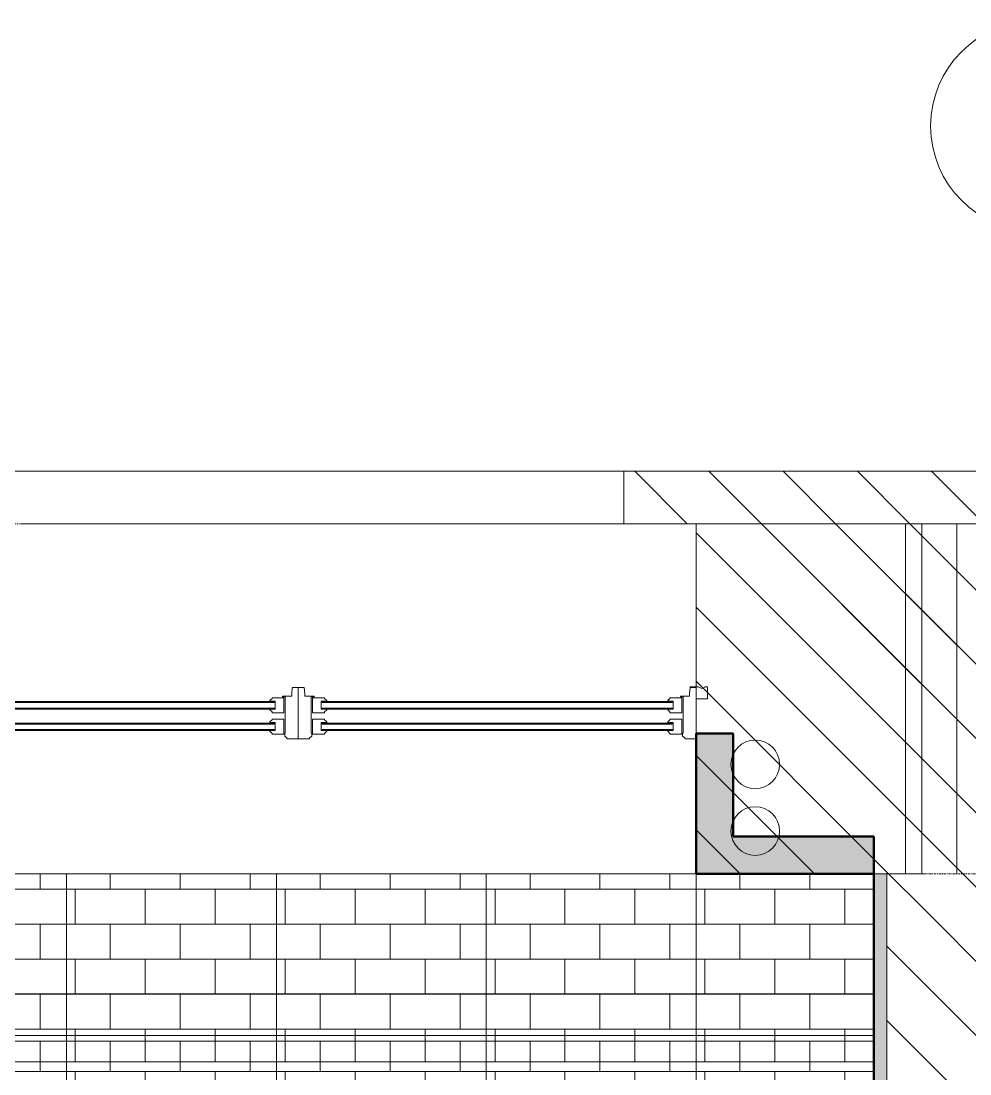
# Model space of a CAD drawing. Header units: inches. Extents: x -956 to 966, y -1111 to 895.
# Drawn here: x 707.1 to 815.6, y 774.5 to 894.9 of the extents above; entities that cross this region are included whole.
import ezdxf

# ---------------------------------------------------------------- set-up
doc = ezdxf.new("R2010")
doc.units = ezdxf.units.IN
doc.header["$MEASUREMENT"] = 0
doc.linetypes.add('Grid Line 1_4_', pattern=[0.4375, 0.25, -0.0625, 0.0625, -0.0625])
doc.linetypes.add('Overhead', pattern=[0.15625, 0.09375, -0.0625])
for name, color, linetype, lineweight in [('A-CLNG', 13, 'Continuous', 13), ('A-CLNG-PATT', 13, 'Continuous', 13), ('A-DETL-GENF', 92, 'Continuous', 13), ('A-GENM', 13, 'Continuous', 13), ('A-GLAZ', 151, 'Continuous', 13), ('A-WALL', 113, 'Continuous', 13), ('A-WALL-PATT', 111, 'Continuous', 13), ('I-WALL', 2, 'Continuous', 13), ('S-COLS', 52, 'Continuous', 13), ('S-COLS-SYMB', 171, 'Continuous', 20), ('S-GRID', 1, 'Continuous', 9), ('S-GRID-IDEN', 1, 'Continuous', 9)]:
    doc.layers.add(name, color=color, linetype=linetype, lineweight=lineweight)
pattern_1 = [(135, (0, 0), (-4.24264, -4.24264), [])]

# ---------------------------------------------------------------- blocks, each defined once
blk = doc.blocks.new('FP_1_88-7TH FLOOR TELECOM OVERHEAD ROUTING PLAN')
at = {"layer": 'A-CLNG-PATT', "color": 50}
for p, q in [((713.34, 778.24), (713.34, 778.73)), ((721.34, 778.24), (721.34, 778.73)), ((729.34, 778.24), (729.34, 778.73)), ((737.34, 778.24), (737.34, 778.73)), ((745.34, 778.24), (745.34, 778.73)), ((753.34, 778.24), (753.34, 778.73)), ((761.34, 778.24), (761.34, 778.73)), ((769.34, 778.24), (769.34, 778.73)), ((777.34, 778.24), (777.34, 778.73)), ((785.34, 778.24), (785.34, 778.73)), ((793.34, 778.24), (793.34, 778.73)), ((801.34, 778.24), (801.34, 778.73)), ((804.65, 778.24), (618.05, 778.24)), ((709.34, 775.88), (709.34, 778.24)), ((717.34, 775.88), (717.34, 778.24)), ((725.34, 775.88), (725.34, 778.24)), ((733.34, 775.88), (733.34, 778.24)), ((741.34, 775.88), (741.34, 778.24)), ((749.34, 775.88), (749.34, 778.24)), ((757.34, 775.88), (757.34, 778.24)), ((765.34, 775.88), (765.34, 778.24)), ((773.34, 775.88), (773.34, 778.24)), ((781.34, 775.88), (781.34, 778.24)), ((789.34, 775.88), (789.34, 778.24)), ((797.34, 775.88), (797.34, 778.24)), ((709.34, 774.76), (709.34, 775.88)), ((717.34, 774.76), (717.34, 775.88)), ((725.34, 774.76), (725.34, 775.88)), ((733.34, 774.76), (733.34, 775.88)), ((741.34, 774.76), (741.34, 775.88)), ((749.34, 774.76), (749.34, 775.88)), ((757.34, 774.76), (757.34, 775.88)), ((765.34, 774.76), (765.34, 775.88)), ((773.34, 774.76), (773.34, 775.88)), ((781.34, 774.76), (781.34, 775.88)), ((789.34, 774.76), (789.34, 775.88)), ((797.34, 774.76), (797.34, 775.88)), ((804.65, 774.76), (618.05, 774.76)), ((713.34, 771.16), (713.34, 774.76)), ((721.34, 771.16), (721.34, 774.76)), ((729.34, 771.16), (729.34, 774.76)), ((737.34, 771.16), (737.34, 774.76)), ((745.34, 771.16), (745.34, 774.76)), ((753.34, 771.16), (753.34, 774.76)), ((761.34, 771.16), (761.34, 774.76)), ((769.34, 771.16), (769.34, 774.76)), ((777.34, 771.16), (777.34, 774.76)), ((785.34, 771.16), (785.34, 774.76)), ((793.34, 771.16), (793.34, 774.76)), ((801.34, 771.16), (801.34, 774.76))]:
    blk.add_line(p, q, dxfattribs=at)
blk = doc.blocks.new('7th Floor Vault6 - 7th Floor Vault-3168857-7TH FLOOR TELECOM OVERHEAD ROUTING PLAN')
at = {"layer": 'A-CLNG-PATT'}
h = blk.add_hatch(dxfattribs=at)
h.set_pattern_fill('FP1_29', color=253, style=0, pattern_type=2)
h.set_pattern_definition([(0, (1137.336, 307.61), (0, -4), []), (270, (1137.336, 307.61), (-4, -4), [4, -4])])
h.paths.add_polyline_path([(626.36, 775.88), (804.65, 775.88), (804.65, 797.38), (618.05, 797.38), (618.05, 775.88)], flags=0)
at = {"layer": 'A-CLNG', "color": 10, "lineweight": 9}
for p, q in [((784.34, 797.38), (618.05, 797.38)), ((784.34, 797.38), (618.05, 797.38)), ((804.56, 797.38), (784.34, 797.38)), ((804.56, 797.38), (784.34, 797.38)), ((804.65, 778.88), (618.05, 778.88)), ((804.65, 775.88), (618.05, 775.88)), ((804.65, 775.88), (618.05, 775.88))]:
    blk.add_line(p, q, dxfattribs=at)
blk.add_blockref('FP_1_88-7TH FLOOR TELECOM OVERHEAD ROUTING PLAN', (0, 0), dxfattribs=at)
blk = doc.blocks.new('Window_Double-Hung-3-Wide-Sterling_Kolbe - 11Ft 4 1_2In W x 6Ft 8 7_16In  H _UDH4036-3_-4393386-7TH FLOOR TELECOM OVERHEAD ROUTING PLAN')
at = {"layer": 'A-DETL-GENF', "lineweight": 9}
h = blk.add_hatch(color=256, dxfattribs=at)
h.paths.add_polyline_path([(12.24, -4.59), (12.24, -4.71), (52.24, -4.71), (52.24, -4.59), (30.05, -4.59)], flags=0)
h.paths.add_polyline_path([(12.24, -5.34), (12.24, -5.46), (52.24, -5.46), (52.24, -5.34), (30.05, -5.34)], flags=0)
h.paths.add_polyline_path([(12.24, -7.04), (12.24, -7.16), (52.24, -7.16), (52.24, -7.04), (30.05, -7.04)], flags=0)
h.paths.add_polyline_path([(12.24, -7.79), (12.24, -7.91), (52.24, -7.91), (52.24, -7.79), (30.05, -7.79)], flags=0)
at = {"layer": 'A-GLAZ', "lineweight": 9}
h = blk.add_hatch(color=256, dxfattribs=at)
h.paths.add_polyline_path([(-33.26, -4.59), (-33.26, -4.71), (6.74, -4.71), (6.74, -4.59), (-29.35, -4.59)], flags=0)
h.paths.add_polyline_path([(-33.26, -5.34), (-33.26, -5.46), (6.74, -5.46), (6.74, -5.34), (-29.35, -5.34)], flags=0)
h.paths.add_polyline_path([(-29.35, -7.04), (-33.26, -7.04), (-33.26, -7.16), (6.74, -7.16), (6.74, -7.04), (0.35, -7.04)], flags=0)
h.paths.add_polyline_path([(-29.35, -7.79), (-33.26, -7.79), (-33.26, -7.91), (6.74, -7.91), (6.74, -7.79), (0.35, -7.79)], flags=0)
at = {"layer": 'A-DETL-GENF', "color": 9, "lineweight": 9}
for p, q in [((-36.01, -3.66), (-34.71, -3.66)), ((-36.01, -9.53), (-36.01, -3.66)), ((-34.71, -3.66), (-34.71, -3.78)), ((-34.71, -3.78), (-34.46, -3.94)), ((-34.53, -4.3), (-34.53, -8.46)), ((-34.46, -4.3), (-34.53, -4.3)), ((-34.46, -3.94), (-34.46, -4.3)), ((-34.37, -4.18), (-33.01, -4.18)), ((-34.37, -5.9), (-34.37, -4.18)), ((-32.76, -4.59), (-33.38, -4.59)), ((-33.38, -4.59), (-33.38, -5.52)), ((6.74, -4.59), (-33.26, -4.59)), ((-33.26, -4.59), (-33.26, -4.71)), ((-33.26, -4.59), (6.74, -4.59)), ((-33.26, -4.71), (-33.26, -4.59)), ((-33.26, -4.71), (6.74, -4.71)), ((6.74, -4.71), (-33.26, -4.71)), ((-33.01, -4.18), (-33.01, -4.27)), ((-33.01, -4.27), (-32.76, -4.52)), ((-32.76, -4.52), (-32.76, -4.59)), ((6.49, -4.27), (6.24, -4.52)), ((6.24, -4.52), (6.24, -4.59)), ((6.24, -4.59), (6.87, -4.59)), ((6.49, -4.18), (6.49, -4.27)), ((7.85, -4.18), (6.49, -4.18)), ((6.74, -4.71), (6.74, -4.59)), ((6.74, -4.59), (6.74, -4.71)), ((6.87, -4.59), (6.87, -5.52)), ((7.85, -5.9), (7.85, -4.18)), ((8.19, -3.78), (7.94, -3.94)), ((7.94, -3.94), (7.94, -4.3)), ((7.94, -4.3), (8.01, -4.3)), ((8.01, -4.3), (8.01, -8.46)), ((8.19, -3.66), (8.19, -3.78)), ((9.49, -3.66), (8.19, -3.66)), ((9.49, -3.66), (10.79, -3.66)), ((9.49, -9.53), (9.49, -3.66)), ((9.49, -9.53), (9.49, -3.66)), ((10.79, -3.66), (10.79, -3.78)), ((10.79, -3.78), (11.04, -3.94)), ((10.97, -4.3), (10.97, -8.46)), ((11.04, -4.3), (10.97, -4.3)), ((11.04, -3.94), (11.04, -4.3)), ((11.13, -4.18), (12.49, -4.18)), ((11.13, -5.9), (11.13, -4.18)), ((12.74, -4.59), (12.12, -4.59)), ((12.12, -4.59), (12.12, -5.52)), ((52.24, -4.59), (12.24, -4.59)), ((12.24, -4.59), (12.24, -4.71)), ((52.24, -4.59), (12.24, -4.59)), ((12.24, -4.59), (12.24, -4.71)), ((12.24, -4.71), (52.24, -4.71)), ((12.24, -4.71), (52.24, -4.71)), ((12.49, -4.18), (12.49, -4.27)), ((12.49, -4.27), (12.74, -4.52)), ((12.74, -4.52), (12.74, -4.59)), ((-33.01, -5.9), (-34.37, -5.9)), ((-33.38, -5.52), (-32.76, -5.52)), ((6.74, -5.34), (-33.26, -5.34)), ((-33.26, -5.34), (-33.26, -5.46)), ((-33.26, -5.34), (6.74, -5.34)), ((-33.26, -5.46), (-33.26, -5.34)), ((-33.26, -5.46), (6.74, -5.46)), ((6.74, -5.46), (-33.26, -5.46)), ((-33.01, -5.84), (-32.76, -5.59)), ((-32.76, -5.59), (-33.01, -5.84)), ((-33.01, -5.9), (-33.01, -5.84)), ((-33.01, -5.84), (-33.01, -5.9)), ((-32.76, -5.59), (-32.76, -5.52)), ((-32.76, -5.52), (-32.76, -5.59)), ((6.24, -5.59), (6.24, -5.52)), ((6.24, -5.52), (6.24, -5.59)), ((6.87, -5.52), (6.24, -5.52)), ((6.49, -5.84), (6.24, -5.59)), ((6.24, -5.59), (6.49, -5.84)), ((6.49, -5.9), (6.49, -5.84)), ((6.49, -5.84), (6.49, -5.9)), ((6.49, -5.9), (7.85, -5.9)), ((6.74, -5.46), (6.74, -5.34)), ((6.74, -5.34), (6.74, -5.46)), ((12.49, -5.9), (11.13, -5.9)), ((12.12, -5.52), (12.74, -5.52)), ((52.24, -5.34), (12.24, -5.34)), ((12.24, -5.34), (12.24, -5.46)), ((52.24, -5.34), (12.24, -5.34)), ((12.24, -5.34), (12.24, -5.46)), ((12.24, -5.46), (52.24, -5.46)), ((12.24, -5.46), (52.24, -5.46)), ((12.49, -5.84), (12.74, -5.59)), ((12.74, -5.59), (12.49, -5.84)), ((12.49, -5.9), (12.49, -5.84)), ((12.49, -5.84), (12.49, -5.9)), ((12.74, -5.59), (12.74, -5.52)), ((12.74, -5.52), (12.74, -5.59)), ((-34.37, -6.62), (-33.01, -6.62)), ((-34.37, -8.34), (-34.37, -6.62)), ((-32.76, -7.03), (-33.38, -7.03)), ((-33.38, -7.03), (-33.38, -7.97)), ((6.74, -7.04), (-33.26, -7.04)), ((-33.26, -7.04), (-33.26, -7.16)), ((-33.26, -7.04), (6.74, -7.04)), ((-33.26, -7.16), (-33.26, -7.04)), ((-33.26, -7.16), (6.74, -7.16)), ((6.74, -7.16), (-33.26, -7.16)), ((-33.01, -6.62), (-33.01, -6.72)), ((-33.01, -6.72), (-32.76, -6.97)), ((-32.76, -6.97), (-32.76, -7.03)), ((6.49, -6.72), (6.24, -6.97)), ((6.24, -6.97), (6.24, -7.03)), ((6.24, -7.03), (6.87, -7.03)), ((6.49, -6.62), (6.49, -6.72)), ((7.85, -6.62), (6.49, -6.62)), ((6.74, -7.16), (6.74, -7.04)), ((6.74, -7.04), (6.74, -7.16)), ((6.87, -7.03), (6.87, -7.97)), ((7.85, -8.34), (7.85, -6.62)), ((11.13, -6.62), (12.49, -6.62)), ((11.13, -8.34), (11.13, -6.62)), ((12.74, -7.03), (12.12, -7.03)), ((12.12, -7.03), (12.12, -7.97)), ((52.24, -7.04), (12.24, -7.04)), ((12.24, -7.04), (12.24, -7.16)), ((52.24, -7.04), (12.24, -7.04)), ((12.24, -7.04), (12.24, -7.16)), ((12.24, -7.16), (52.24, -7.16)), ((12.24, -7.16), (52.24, -7.16)), ((12.49, -6.62), (12.49, -6.72)), ((12.49, -6.72), (12.74, -6.97)), ((12.74, -6.97), (12.74, -7.03)), ((-37.32, -8.23), (-36.01, -8.23)), ((-37.32, -9.6), (-37.32, -8.23)), ((-36.01, -8.23), (-36.01, -9.53)), ((-33.01, -8.34), (-34.37, -8.34)), ((-33.38, -7.97), (-32.76, -7.97)), ((6.74, -7.79), (-33.26, -7.79)), ((-33.26, -7.79), (-33.26, -7.91)), ((-33.26, -7.79), (6.74, -7.79)), ((-33.26, -7.91), (-33.26, -7.79)), ((-33.26, -7.91), (6.74, -7.91)), ((6.74, -7.91), (-33.26, -7.91)), ((-33.01, -8.28), (-32.76, -8.03)), ((-32.76, -8.03), (-33.01, -8.28)), ((-33.01, -8.34), (-33.01, -8.28)), ((-33.01, -8.28), (-33.01, -8.34)), ((-32.76, -8.03), (-32.76, -7.97)), ((-32.76, -7.97), (-32.76, -8.03)), ((6.24, -8.03), (6.24, -7.97)), ((6.24, -7.97), (6.24, -8.03)), ((6.87, -7.97), (6.24, -7.97)), ((6.49, -8.28), (6.24, -8.03)), ((6.24, -8.03), (6.49, -8.28)), ((6.49, -8.34), (6.49, -8.28)), ((6.49, -8.28), (6.49, -8.34)), ((6.49, -8.34), (7.85, -8.34)), ((6.74, -7.91), (6.74, -7.79)), ((6.74, -7.79), (6.74, -7.91)), ((12.49, -8.34), (11.13, -8.34)), ((12.12, -7.97), (12.74, -7.97)), ((52.24, -7.79), (12.24, -7.79)), ((12.24, -7.79), (12.24, -7.91)), ((52.24, -7.79), (12.24, -7.79)), ((12.24, -7.79), (12.24, -7.91)), ((12.24, -7.91), (52.24, -7.91)), ((12.24, -7.91), (52.24, -7.91)), ((12.49, -8.28), (12.74, -8.03)), ((12.74, -8.03), (12.49, -8.28)), ((12.49, -8.34), (12.49, -8.28)), ((12.49, -8.28), (12.49, -8.34)), ((12.74, -8.03), (12.74, -7.97)), ((12.74, -7.97), (12.74, -8.03)), ((-37, -9.6), (-37.32, -9.6)), ((-37, -9.54), (-36.67, -9.41)), ((-37, -9.6), (-37, -9.54)), ((-36.67, -9.41), (-36.25, -9.6)), ((-35.33, -9.6), (-36.25, -9.6)), ((-35.32, -9.53), (-36.01, -9.53)), ((-36.01, -9.53), (-35.32, -9.53)), ((-35.33, -9.6), (-35.32, -9.53)), ((-35.26, -8.78), (-35.32, -9.53)), ((-35.26, -8.54), (-35.26, -8.78)), ((-34.53, -8.54), (-35.26, -8.54)), ((-34.53, -8.46), (-34.21, -8.46)), ((-34.21, -8.54), (-34.53, -8.54)), ((-34.21, -8.46), (-34.21, -8.54)), ((7.69, -8.46), (7.69, -8.54)), ((8.01, -8.46), (7.69, -8.46)), ((7.69, -8.54), (8.01, -8.54)), ((8.01, -8.54), (8.74, -8.54)), ((8.74, -8.54), (8.74, -8.78)), ((8.74, -8.78), (8.81, -9.53)), ((8.81, -9.53), (9.49, -9.53)), ((10.18, -9.53), (9.49, -9.53)), ((10.24, -8.78), (10.18, -9.53)), ((10.24, -8.54), (10.24, -8.78)), ((10.97, -8.54), (10.24, -8.54)), ((10.97, -8.46), (11.29, -8.46)), ((11.29, -8.54), (10.97, -8.54)), ((11.29, -8.46), (11.29, -8.54))]:
    blk.add_line(p, q, dxfattribs=at)
blk = doc.blocks.new('Opening-Elliptical Arch - Exterior Window Arch-3211843-7TH FLOOR TELECOM OVERHEAD ROUTING PLAN')
at = {"layer": 'A-GENM', "linetype": 'Overhead', "lineweight": 9}
for p, q in [((-68.82, 3), (68.18, 3)), ((-68.82, -3), (68.18, -3))]:
    blk.add_line(p, q, dxfattribs=at)
blk = doc.blocks.new('Pipe-Column - Pipe5STD-4358491-7TH FLOOR TELECOM OVERHEAD ROUTING PLAN')
at = {"layer": 'S-COLS-SYMB', "color": 53}
for start, end in [(360, 180), (180, 360)]:
    blk.add_arc((0, 0), 2.78, start, end, dxfattribs=at)
blk = doc.blocks.new('Pipe-Column - Pipe5STD-4697328-7TH FLOOR TELECOM OVERHEAD ROUTING PLAN')
at = {"layer": 'S-COLS-SYMB', "color": 53}
for start, end in [(360, 180), (180, 360)]:
    blk.add_arc((0, 0), 2.78, start, end, dxfattribs=at)
blk = doc.blocks.new('Grid - Grid Head - Circle-20770-7TH FLOOR TELECOM OVERHEAD ROUTING PLAN')
at = {"layer": 'S-GRID-IDEN', "color": 9}
blk.add_circle((0, 0), 0.125, dxfattribs=at)

msp = doc.modelspace()

# ---------------------------------------------------------------- hatches: boundary and pattern name
at = {"layer": 'A-CLNG-PATT'}
h = msp.add_hatch(dxfattribs=at)
h.set_pattern_fill('FP1_22', color=253, style=0, pattern_type=2)
h.set_pattern_definition([(0, (616.322, 735.63), (0, -24), []), (270, (616.322, 735.63), (-24, -1e-15), [])])
h.paths.add_polyline_path([(804.56, 650.38), (804.65, 650.38), (804.65, 797.38), (595.25, 797.38), (595.25, 650.38), (774.86, 650.38)], flags=0)
h.paths.add_polyline_path([(670.13, 670.35), (660.9, 670.35), (665.07, 677.58), (664.9, 677.59), (664.33, 677.67), (663.44, 677.91), (643.43, 677.91), (643.19, 677.8), (642.7, 677.67), (641.97, 677.56), (646.13, 670.35), (636.9, 670.35), (641.07, 677.58), (640.9, 677.59), (640.33, 677.67), (639.44, 677.91), (629.42, 677.91), (629.39, 678.19), (629.3, 678.19), (629.3, 687.19), (629.2, 687.42), (629.04, 688.14), (628.96, 688.64), (621.75, 684.48), (621.75, 693.72), (628.98, 689.54), (628.99, 689.71), (629.07, 690.29), (629.3, 691.17), (629.3, 709.19), (629.2, 709.42), (629.07, 709.91), (628.96, 710.64), (621.75, 706.48), (621.75, 715.72), (628.98, 711.54), (628.99, 711.71), (629.07, 712.29), (629.3, 713.17), (629.3, 736.19), (629.2, 736.42), (629.07, 736.91), (628.96, 737.64), (621.75, 733.48), (621.75, 742.72), (628.98, 738.54), (628.99, 738.71), (629.07, 739.29), (629.3, 740.17), (629.3, 760.19), (629.2, 760.42), (629.07, 760.91), (628.96, 761.64), (621.75, 757.48), (621.75, 766.72), (628.98, 762.54), (628.99, 762.71), (629.07, 763.29), (629.3, 764.17), (629.31, 774.19), (629.76, 774.19), (629.77, 764.47), (630.05, 764.45), (630.19, 764.39), (630.39, 764.16), (630.56, 763.77), (630.68, 763.29), (630.77, 762.71), (630.78, 761.8), (630.75, 761.37), (630.68, 760.91), (630.48, 760.24), (630.29, 759.92), (630.18, 759.8), (629.98, 759.72), (629.76, 759.71), (629.77, 740.47), (630.05, 740.45), (630.19, 740.39), (630.39, 740.16), (630.56, 739.77), (630.68, 739.29), (630.77, 738.71), (630.77, 737.65), (630.75, 737.37), (630.68, 736.91), (630.48, 736.24), (630.29, 735.92), (630.18, 735.8), (629.98, 735.72), (629.76, 735.71), (629.77, 713.47), (630.05, 713.45), (630.19, 713.39), (630.39, 713.16), (630.56, 712.77), (630.68, 712.29), (630.77, 711.71), (630.78, 710.8), (630.75, 710.37), (630.68, 709.91), (630.48, 709.24), (630.29, 708.92), (630.18, 708.8), (629.98, 708.72), (629.76, 708.71), (629.77, 691.47), (630.05, 691.45), (630.19, 691.39), (630.39, 691.16), (630.56, 690.77), (630.68, 690.29), (630.77, 689.71), (630.79, 689.1), (630.72, 688.14), (630.68, 687.91), (630.48, 687.24), (630.29, 686.92), (630.18, 686.8), (629.98, 686.72), (629.76, 686.71), (629.77, 678.36), (639.14, 678.38), (639.17, 678.65), (639.22, 678.79), (639.46, 678.99), (639.85, 679.16), (640.33, 679.29), (641.21, 679.38), (641.82, 679.38), (642.24, 679.35), (642.7, 679.29), (643.37, 679.08), (643.69, 678.89), (643.81, 678.78), (643.89, 678.58), (643.9, 678.36), (663.14, 678.38), (663.17, 678.65), (663.22, 678.79), (663.46, 678.99), (663.85, 679.16), (664.33, 679.29), (664.9, 679.37), (665.82, 679.38), (666.24, 679.35), (666.7, 679.29), (667.37, 679.08), (667.69, 678.89), (667.81, 678.78), (667.89, 678.58), (667.9, 678.36), (690.14, 678.38), (690.17, 678.65), (690.22, 678.79), (690.46, 678.99), (690.85, 679.16), (691.33, 679.29), (691.9, 679.37), (692.82, 679.38), (693.24, 679.35), (693.7, 679.29), (694.37, 679.08), (694.69, 678.89), (694.81, 678.78), (694.89, 678.58), (694.9, 678.36), (712.14, 678.38), (712.17, 678.65), (712.22, 678.79), (712.46, 678.99), (712.85, 679.16), (713.33, 679.29), (713.9, 679.37), (714.51, 679.4), (715.46, 679.32), (715.7, 679.29), (716.37, 679.08), (716.69, 678.89), (716.81, 678.78), (716.89, 678.58), (716.9, 678.36), (736.14, 678.38), (736.17, 678.65), (736.22, 678.79), (736.46, 678.99), (736.85, 679.16), (737.33, 679.29), (737.9, 679.37), (738.82, 679.38), (739.24, 679.35), (739.7, 679.29), (740.37, 679.08), (740.69, 678.89), (740.81, 678.78), (740.89, 678.58), (740.9, 678.36), (758.14, 678.38), (758.17, 678.65), (758.22, 678.79), (758.46, 678.99), (758.85, 679.16), (759.33, 679.29), (760.01, 679.37), (760.82, 679.38), (761.24, 679.35), (761.7, 679.29), (762.37, 679.08), (762.69, 678.89), (762.81, 678.78), (762.89, 678.58), (762.9, 678.36), (771.39, 678.36), (771.37, 686.72), (771.06, 686.76), (770.95, 686.81), (770.76, 687.04), (770.56, 687.54), (770.43, 688.14), (770.38, 688.48), (770.37, 689.4), (770.4, 689.83), (770.46, 690.29), (770.67, 690.95), (770.8, 691.2), (770.97, 691.4), (771.16, 691.47), (771.39, 691.48), (771.37, 708.72), (771.06, 708.76), (770.95, 708.81), (770.76, 709.04), (770.56, 709.54), (770.46, 709.91), (770.37, 710.8), (770.37, 711.4), (770.38, 711.71), (770.46, 712.29), (770.67, 712.95), (770.8, 713.2), (770.97, 713.4), (771.16, 713.47), (771.39, 713.48), (771.37, 735.72), (771.06, 735.76), (770.95, 735.81), (770.76, 736.04), (770.56, 736.54), (770.46, 736.91), (770.37, 737.65), (770.37, 738.4), (770.38, 738.71), (770.46, 739.29), (770.67, 739.95), (770.8, 740.2), (770.97, 740.4), (771.16, 740.47), (771.39, 740.48), (771.37, 759.72), (771.06, 759.76), (770.95, 759.81), (770.76, 760.04), (770.56, 760.54), (770.46, 760.91), (770.37, 761.8), (770.37, 762.4), (770.38, 762.71), (770.46, 763.29), (770.67, 763.95), (770.8, 764.2), (770.97, 764.4), (771.16, 764.47), (771.39, 764.48), (771.4, 774.19), (771.84, 774.19), (771.84, 764.01), (771.95, 763.78), (772.08, 763.29), (772.18, 762.55), (779.4, 766.72), (779.4, 757.48), (772.16, 761.66), (772.16, 761.48), (772.08, 760.91), (771.84, 760.02), (771.84, 740.01), (771.95, 739.78), (772.08, 739.29), (772.18, 738.55), (779.4, 742.72), (779.4, 733.48), (772.16, 737.65), (772.16, 737.48), (772.08, 736.91), (771.84, 736.02), (771.84, 713.01), (771.95, 712.78), (772.08, 712.29), (772.18, 711.55), (779.4, 715.72), (779.4, 706.48), (772.16, 710.66), (772.16, 710.48), (772.08, 709.91), (771.84, 709.02), (771.84, 691.01), (771.95, 690.78), (772.08, 690.29), (772.18, 689.55), (779.4, 693.72), (779.4, 684.48), (772.16, 688.66), (772.11, 688.14), (772.08, 687.91), (771.84, 687.02), (771.83, 678.19), (771.42, 678.16), (771.42, 677.91), (762.43, 677.91), (762.19, 677.8), (761.7, 677.67), (760.97, 677.56), (765.13, 670.35), (755.9, 670.35), (760.07, 677.58), (759.9, 677.59), (759.33, 677.67), (758.44, 677.91), (740.43, 677.91), (740.19, 677.8), (739.7, 677.67), (738.97, 677.56), (743.13, 670.35), (733.9, 670.35), (738.07, 677.58), (737.9, 677.59), (737.33, 677.67), (736.44, 677.91), (716.43, 677.91), (716.19, 677.8), (715.46, 677.64), (714.97, 677.56), (719.13, 670.35), (709.9, 670.35), (714.07, 677.58), (713.9, 677.59), (713.33, 677.67), (712.44, 677.91), (694.43, 677.91), (694.19, 677.8), (693.7, 677.67), (692.97, 677.56), (697.13, 670.35), (687.9, 670.35), (692.07, 677.58), (691.9, 677.59), (691.33, 677.67), (690.44, 677.91), (667.43, 677.91), (667.19, 677.8), (666.7, 677.67), (665.97, 677.56), (667.89, 674.24)], flags=0)
h.paths.add_polyline_path([(652.45, 721.63), (652.32, 721.63), (652.32, 725.63), (748.32, 725.63), (748.32, 721.63), (656.06, 721.63)], flags=0)
at = {"layer": 'A-WALL-PATT', "lineweight": 9}
h = msp.add_hatch(dxfattribs=at)
h.set_pattern_fill('FP1_1', color=9, style=0, pattern_type=2)
h.set_pattern_definition(pattern_1)
h.paths.add_polyline_path([(933.4, 837.38), (933.4, 843.38), (776.05, 843.38), (776.05, 837.38), (863.96, 837.38)], flags=0)
h.paths.add_polyline_path([(656.12, 837.38), (656.12, 843.38), (522.3, 843.38), (522.3, 837.38), (626.36, 837.38)], flags=0)
h.paths.add_polyline_path([(402.37, 837.38), (402.37, 843.38), (268.43, 843.38), (268.43, 837.38), (388.76, 837.38)], flags=0)
h.paths.add_polyline_path([(148.49, 837.38), (148.49, 843.38), (67.55, 843.38), (67.55, 837.38), (91.76, 837.38)], flags=0)
h.paths.add_polyline_path([(-52.38, 837.38), (-52.38, 843.38), (-133.2, 843.38), (-133.2, 837.38), (-86.44, 837.38)], flags=0)
h.paths.add_polyline_path([(-264.64, 837.38), (-253.13, 837.38), (-253.13, 843.38), (-385.07, 843.38), (-385.07, 837.38), (-324.04, 837.38)], flags=0)
h.paths.add_polyline_path([(-505.01, 837.38), (-505.01, 843.38), (-638.95, 843.38), (-638.95, 837.38), (-561.64, 837.38)], flags=0)
h.paths.add_polyline_path([(-758.88, 837.38), (-758.88, 843.38), (-896.85, 843.38), (-896.85, 837.38), (-799.24, 837.38)], flags=0)
h = msp.add_hatch(dxfattribs=at)
h.set_pattern_fill('FP1_1', color=9, style=0, pattern_type=2)
h.set_pattern_definition(pattern_1)
h.paths.add_polyline_path([(804.56, 797.38), (814.15, 797.38), (814.15, 837.38), (784.34, 837.38), (784.34, 797.38)], flags=0)
h.paths.add_polyline_path([(647.84, 797.38), (647.84, 837.38), (530.59, 837.38), (530.59, 797.38), (626.36, 797.38)], flags=0)
h.paths.add_polyline_path([(388.76, 797.38), (394.09, 797.38), (394.09, 837.38), (276.71, 837.38), (276.71, 797.38), (359.06, 797.38)], flags=0)
h.paths.add_polyline_path([(140.21, 797.38), (140.21, 837.38), (75.84, 837.38), (75.84, 797.38), (121.46, 797.38)], flags=0)
h.paths.add_polyline_path([(-60.66, 797.38), (-60.66, 837.38), (-124.91, 837.38), (-124.91, 797.38), (-86.44, 797.38)], flags=0)
h.paths.add_polyline_path([(-261.41, 797.38), (-261.41, 837.38), (-376.79, 837.38), (-376.79, 797.38), (-264.64, 797.38)], flags=0)
h.paths.add_polyline_path([(-513.29, 797.38), (-513.29, 837.38), (-630.66, 837.38), (-630.66, 797.38), (-531.94, 797.38)], flags=0)
h.paths.add_polyline_path([(-769.54, 797.38), (-767.16, 797.38), (-767.16, 837.38), (-893.35, 837.38), (-893.35, 797.38), (-799.24, 797.38)], flags=0)
h = msp.add_hatch(dxfattribs=at)
h.set_pattern_fill('FP1_1', color=9, style=0, pattern_type=2)
h.set_pattern_definition(pattern_1)
h.paths.add_polyline_path([(808.27, 797.38), (810.15, 797.38), (810.15, 837.38), (784.34, 837.38), (784.34, 797.38), (806.15, 797.38)], flags=0)
h.paths.add_polyline_path([(647.84, 797.38), (647.84, 837.38), (530.59, 837.38), (530.59, 797.38), (626.36, 797.38)], flags=0)
h.paths.add_polyline_path([(394.09, 797.38), (394.09, 837.38), (276.71, 837.38), (276.71, 797.38), (388.76, 797.38)], flags=0)
h.paths.add_polyline_path([(140.21, 797.38), (140.21, 837.38), (75.84, 837.38), (75.84, 797.38), (121.46, 797.38)], flags=0)
h.paths.add_polyline_path([(-60.66, 797.38), (-60.66, 837.38), (-124.91, 837.38), (-124.91, 797.38), (-86.44, 797.38)], flags=0)
h.paths.add_polyline_path([(-261.41, 797.38), (-261.41, 837.38), (-376.79, 837.38), (-376.79, 797.38), (-264.64, 797.38)], flags=0)
h.paths.add_polyline_path([(-513.29, 797.38), (-513.29, 837.38), (-630.66, 837.38), (-630.66, 797.38), (-531.94, 797.38)], flags=0)
h.paths.add_polyline_path([(-769.54, 797.38), (-767.16, 797.38), (-767.16, 837.38), (-853.35, 837.38), (-853.35, 797.38), (-799.24, 797.38)], flags=0)
h = msp.add_hatch(dxfattribs=at)
h.set_pattern_fill('FP1_1', color=9, style=0, pattern_type=2)
h.set_pattern_definition(pattern_1)
h.paths.add_polyline_path([(933.4, 797.38), (933.4, 837.38), (808.27, 837.38), (808.27, 797.38), (903.4, 797.38)], flags=0)
at = {"layer": 'A-WALL-PATT'}
for points in [[(784.34, 797.38), (788.59, 797.38), (788.59, 813.43), (784.34, 813.43)], [(788.59, 797.38), (804.65, 797.38), (804.65, 801.63), (788.59, 801.63)], [(804.65, 525.51), (806.15, 525.51), (806.15, 797.38), (804.65, 797.38), (804.65, 529.72)]]:
    msp.add_hatch(color=253, dxfattribs=at).paths.add_polyline_path(points, flags=0)
at = {"layer": 'A-WALL-PATT', "lineweight": 9}
h = msp.add_hatch(dxfattribs=at)
h.set_pattern_fill('FP1_1', color=9, style=0, pattern_type=2)
h.set_pattern_definition(pattern_1)
h.paths.add_polyline_path([(806.15, 468.96), (810.4, 468.96), (810.4, 797.38), (806.15, 797.38), (806.15, 470.31)], flags=0)
h = msp.add_hatch(dxfattribs=at)
h.set_pattern_fill('FP1_1', color=9, style=0, pattern_type=2)
h.set_pattern_definition(pattern_1)
h.paths.add_polyline_path([(818.15, 468.96), (818.15, 797.38), (810.4, 797.38), (810.4, 468.96)], flags=0)

# ---------------------------------------------------------------- linework, layer by layer
at = {"layer": 'A-CLNG', "color": 50}
for p, q in [((784.34, 797.38), (647.84, 797.38)), ((804.56, 797.38), (784.34, 797.38))]:
    msp.add_line(p, q, dxfattribs=at)
at = {"layer": 'A-CLNG', "color": 253}
msp.add_line((647.84, 797.38), (784.34, 797.38), dxfattribs=at)
at = {"layer": 'A-WALL', "color": 53, "lineweight": 20}
for p, q in [((776.05, 843.38), (933.4, 843.38)), ((776.05, 837.38), (776.05, 843.38)), ((933.4, 837.38), (776.05, 837.38)), ((808.27, 797.38), (808.27, 837.38)), ((810.15, 837.38), (810.15, 797.38)), ((814.15, 837.38), (814.15, 797.38)), ((814.15, 837.38), (933.4, 837.38))]:
    msp.add_line(p, q, dxfattribs=at)
at = {"layer": 'A-WALL', "color": 9, "lineweight": 9}
for p, q in [((725.03, 837.38), (707.14, 837.38)), ((725.03, 837.38), (707.14, 837.38)), ((784.34, 797.38), (784.34, 837.38)), ((784.34, 837.38), (808.27, 837.38)), ((808.27, 837.38), (810.15, 837.38)), ((810.15, 837.38), (814.15, 837.38)), ((806.15, 797.38), (784.34, 797.38)), ((810.15, 797.38), (808.27, 797.38)), ((810.4, 797.38), (810.15, 797.38))]:
    msp.add_line(p, q, dxfattribs=at)
at = {"layer": 'A-WALL', "color": 253}
for p, q in [((784.34, 797.38), (784.34, 837.38)), ((784.34, 837.38), (808.27, 837.38)), ((808.27, 837.38), (810.15, 837.38)), ((808.27, 837.38), (810.15, 837.38)), ((810.15, 837.38), (814.15, 837.38)), ((804.65, 797.38), (784.34, 797.38)), ((808.27, 797.38), (806.15, 797.38)), ((810.15, 797.38), (808.27, 797.38)), ((810.15, 797.38), (808.27, 797.38)), ((810.4, 797.38), (810.15, 797.38))]:
    msp.add_line(p, q, dxfattribs=at)
at = {"layer": 'A-WALL', "color": 10, "lineweight": 9}
msp.add_line((647.84, 797.38), (784.34, 797.38), dxfattribs=at)
msp.add_line((647.84, 797.38), (784.34, 797.38), dxfattribs=at)
at = {"layer": 'A-WALL', "color": 9, "lineweight": 9, "flags": 128}
for points in [[(776.05, 843.38), (773.14, 843.38), (769.84, 843.38), (766.18, 843.38), (762.18, 843.38), (757.88, 843.38), (753.29, 843.38), (748.45, 843.38), (743.4, 843.38), (738.16, 843.38), (732.77, 843.38), (727.27, 843.38), (721.7, 843.38), (716.09, 843.38), (710.47, 843.38), (704.9, 843.38)], [(725.04, 837.38), (727.27, 837.38), (732.77, 837.38), (738.16, 837.38), (743.4, 837.38), (748.45, 837.38), (753.29, 837.38), (757.88, 837.38), (762.18, 837.38), (766.18, 837.38), (769.84, 837.38), (773.14, 837.38), (776.05, 837.38)]]:
    msp.add_lwpolyline(points, dxfattribs=at)
at = {"layer": 'I-WALL', "color": 133, "lineweight": 50}
for p, q in [((784.34, 797.38), (784.34, 813.43)), ((784.34, 813.43), (788.59, 813.43)), ((788.59, 813.43), (788.59, 801.63)), ((788.59, 801.63), (804.65, 801.63)), ((804.65, 801.63), (804.65, 797.38)), ((788.59, 797.38), (784.34, 797.38)), ((804.65, 797.38), (788.59, 797.38)), ((804.65, 525.51), (804.65, 797.38))]:
    msp.add_line(p, q, dxfattribs=at)
at = {"layer": 'I-WALL', "color": 9, "lineweight": 9}
msp.add_line((806.15, 650.38), (806.15, 797.38), dxfattribs=at)
at = {"layer": 'I-WALL', "color": 253}
msp.add_line((806.15, 797.38), (806.15, 525.51), dxfattribs=at)
at = {"layer": 'I-WALL', "color": 53, "lineweight": 20}
msp.add_line((810.15, 797.38), (810.4, 797.38), dxfattribs=at)
at = {"layer": 'S-GRID', "linetype": 'Grid Line 1_4_'}
msp.add_line((965.79, 797.38), (-931.82, 797.38), dxfattribs=at)

# ---------------------------------------------------------------- block references
at = {"layer": 'A-CLNG', "color": 10, "lineweight": 9}
msp.add_blockref('7th Floor Vault6 - 7th Floor Vault-3168857-7TH FLOOR TELECOM OVERHEAD ROUTING PLAN', (0, 0), dxfattribs=at)
at = {"layer": 'A-GENM', "color": 9, "lineweight": 9, "rotation": 180}
msp.add_blockref('Opening-Elliptical Arch - Exterior Window Arch-3211843-7TH FLOOR TELECOM OVERHEAD ROUTING PLAN', (715.76, 840.38), dxfattribs=at)
at = {"layer": 'A-GLAZ', "color": 9, "lineweight": 9, "rotation": 180}
msp.add_blockref('Window_Double-Hung-3-Wide-Sterling_Kolbe - 11Ft 4 1_2In W x 6Ft 8 7_16In  H _UDH4036-3_-4393386-7TH FLOOR TELECOM OVERHEAD ROUTING PLAN', (748.33, 809.15), dxfattribs=at)
at = {"layer": 'S-COLS', "color": 9, "lineweight": 9}
for name, p in [('Pipe-Column - Pipe5STD-4358491-7TH FLOOR TELECOM OVERHEAD ROUTING PLAN', (791.09, 809.88)), ('Pipe-Column - Pipe5STD-4697328-7TH FLOOR TELECOM OVERHEAD ROUTING PLAN', (791.09, 802.26))]:
    msp.add_blockref(name, p, dxfattribs=at)
at = {"layer": 'S-GRID-IDEN', "color": 9, "xscale": 95.99999999999994, "yscale": 95.99999999999994, "zscale": 95.99999999999994}
msp.add_blockref('Grid - Grid Head - Circle-20770-7TH FLOOR TELECOM OVERHEAD ROUTING PLAN', (823.15, 882.85), dxfattribs=at)

doc.saveas('drawing.dxf')
